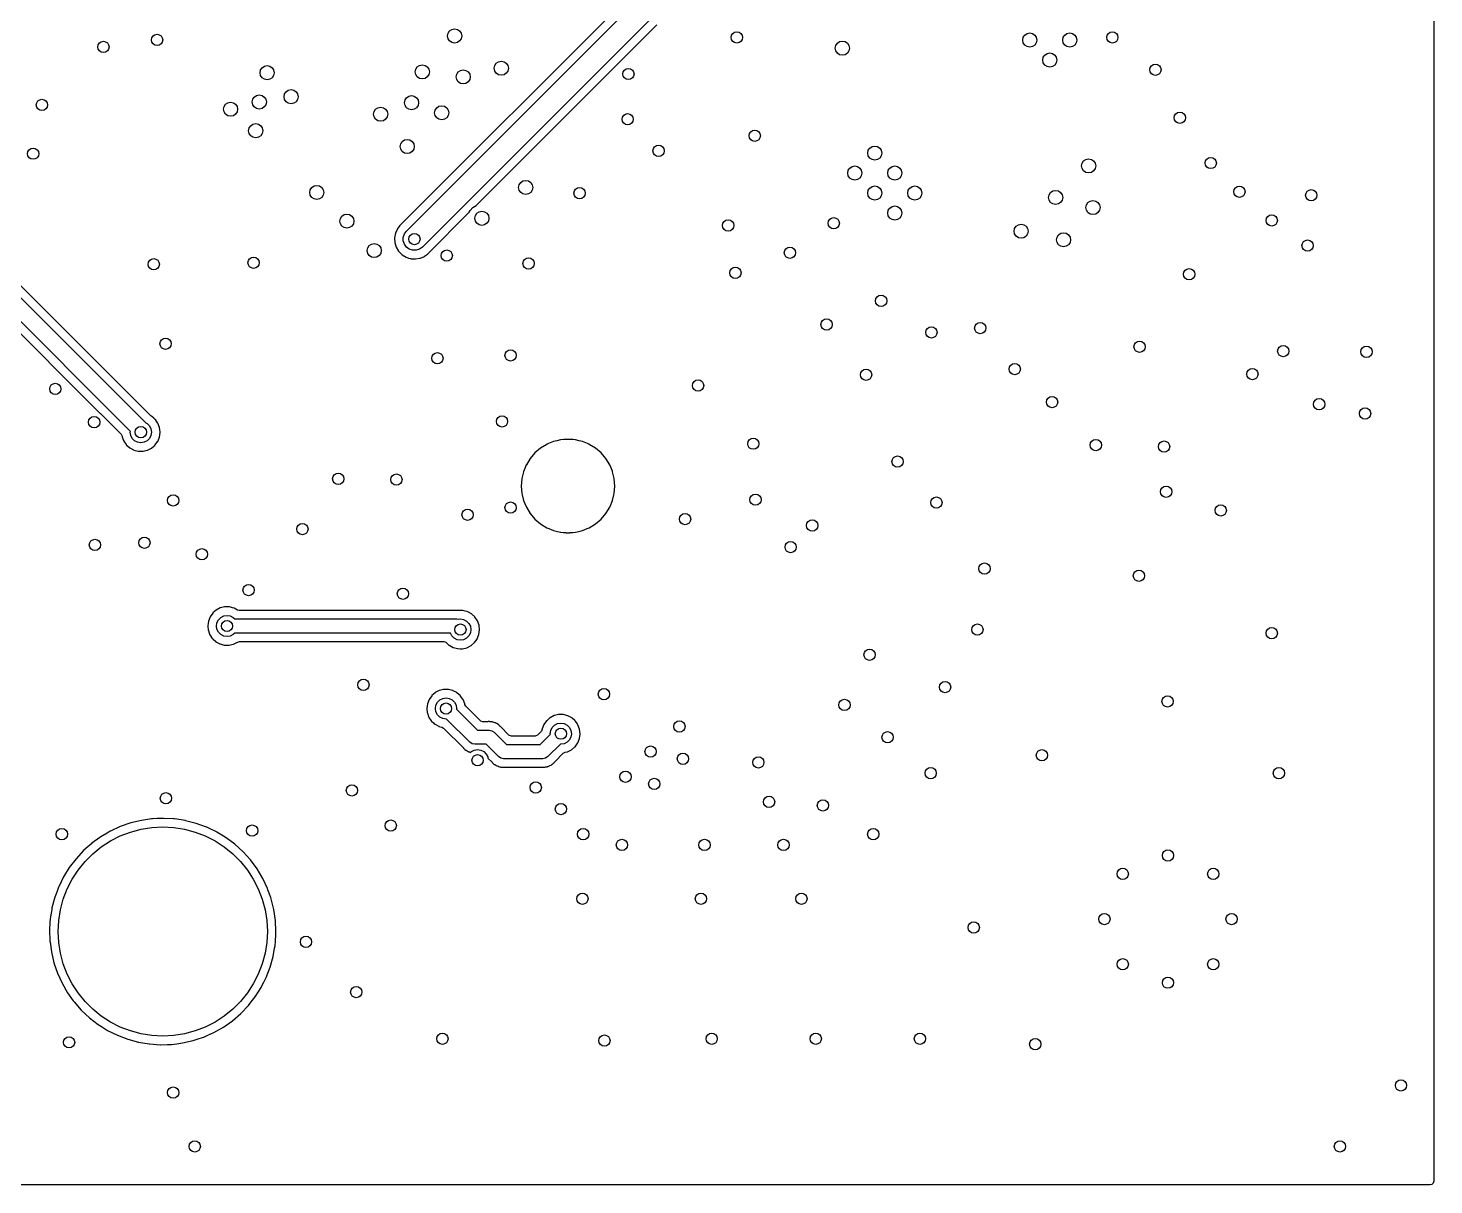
# Model space of a CAD drawing. Extents: x 4.14 to 7.68, y -5.31 to -1.77.
# Drawn here: x 5.718 to 7.676, y -5.314 to -3.702 of the extents above; entities that cross this region are included whole.
import ezdxf

# ---------------------------------------------------------------- set-up
doc = ezdxf.new("R2010")
doc.units = 0
doc.header["$MEASUREMENT"] = 0
doc.layers.add('BLACK', color=7, linetype='CONTINUOUS')

msp = doc.modelspace()

# ---------------------------------------------------------------- linework, layer by layer
at = {"layer": 'BLACK', "linetype": 'CONTINUOUS'}
for p, q in [((7.67581, -1.77797), (7.67581, -5.30864)), ((6.54584, -3.66716), (6.23532, -3.97768)), ((6.24486, -3.98486), (6.55925, -3.67048)), ((6.58614, -3.68814), (6.26714, -4.00714)), ((6.34198, -3.94903), (6.5937, -3.6973)), ((5.4992, -3.8695), (5.8818, -4.2521)), ((5.88795, -4.24151), (5.51944, -3.87301)), ((5.86038, -4.26408), (5.53345, -3.93716)), ((6.33355, -3.95619), (6.33724, -3.95201)), ((6.33724, -3.95201), (6.34196, -3.94903)), ((6.34196, -3.94903), (6.34198, -3.94903)), ((5.53696, -3.9574), (5.81856, -4.239)), ((6.27422, -4.01679), (6.33243, -3.95857)), ((6.33243, -3.95857), (6.33355, -3.95619)), ((6.22949, -3.98769), (6.22827, -3.99426)), ((6.23224, -3.98161), (6.22949, -3.98769)), ((6.2326, -3.98115), (6.23224, -3.98161)), ((6.23522, -3.9778), (6.2326, -3.98115)), ((6.23532, -3.97768), (6.23522, -3.9778)), ((6.23522, -3.9778), (6.23522, -3.9778)), ((6.24045, -3.99354), (6.24197, -3.98885)), ((6.24045, -3.99846), (6.24045, -3.99354)), ((6.24197, -3.98885), (6.24486, -3.98486)), ((6.22827, -3.99426), (6.22829, -3.99455)), ((6.22829, -3.99455), (6.22829, -3.99455)), ((6.22829, -3.99455), (6.2283, -3.99464)), ((6.2283, -3.99464), (6.22866, -4.00092)), ((6.22866, -4.00092), (6.23062, -4.0073)), ((6.23062, -4.0073), (6.23405, -4.01303)), ((6.23405, -4.01303), (6.23426, -4.01324)), ((6.23426, -4.01324), (6.23426, -4.01324)), ((6.23426, -4.01324), (6.23644, -4.01545)), ((6.24197, -4.00315), (6.24045, -3.99846)), ((6.24486, -4.00714), (6.24197, -4.00315)), ((6.24885, -4.01003), (6.24486, -4.00714)), ((6.25354, -4.01155), (6.24885, -4.01003)), ((6.25846, -4.01155), (6.25354, -4.01155)), ((6.26315, -4.01003), (6.25846, -4.01155)), ((6.26714, -4.00714), (6.26315, -4.01003)), ((6.23644, -4.01545), (6.23874, -4.01777)), ((6.23874, -4.01777), (6.24444, -4.02126)), ((6.24444, -4.02126), (6.24783, -4.02234)), ((6.24783, -4.02234), (6.25051, -4.0232)), ((6.25051, -4.0232), (6.25051, -4.0232)), ((6.25051, -4.0232), (6.25079, -4.02329)), ((6.25079, -4.02329), (6.25109, -4.02331)), ((6.25109, -4.02331), (6.25109, -4.02331)), ((6.25109, -4.02331), (6.25716, -4.02372)), ((6.25716, -4.02372), (6.25716, -4.02372)), ((6.25716, -4.02372), (6.25745, -4.02374)), ((6.25745, -4.02374), (6.25775, -4.02369)), ((6.25775, -4.02369), (6.26374, -4.02265)), ((6.25775, -4.02369), (6.25775, -4.02369)), ((6.26374, -4.02265), (6.26403, -4.0226)), ((6.26403, -4.0226), (6.2643, -4.02248)), ((6.2643, -4.02248), (6.26987, -4.02003)), ((6.2643, -4.02248), (6.2643, -4.02248)), ((6.26987, -4.02003), (6.27014, -4.01991)), ((6.26987, -4.02003), (6.26987, -4.02003)), ((6.27014, -4.01991), (6.27273, -4.01793)), ((6.27273, -4.01793), (6.27409, -4.01689)), ((6.27409, -4.01689), (6.27422, -4.01679)), ((5.81856, -4.239), (5.81868, -4.23906)), ((5.81868, -4.23906), (5.82194, -4.24232)), ((5.82194, -4.24232), (5.822, -4.24244)), ((5.822, -4.24244), (5.84747, -4.2679)), ((5.88913, -4.24239), (5.88795, -4.24151)), ((5.89029, -4.243), (5.88913, -4.24239)), ((5.89051, -4.2432), (5.89029, -4.243)), ((5.89324, -4.24563), (5.89051, -4.2432)), ((5.8951, -4.24728), (5.89324, -4.24563)), ((5.89526, -4.24753), (5.8951, -4.24728)), ((5.89834, -4.252), (5.89526, -4.24753)), ((5.89526, -4.24753), (5.89526, -4.24753)), ((5.84747, -4.2679), (5.84881, -4.27035)), ((5.86024, -4.265), (5.86038, -4.26408)), ((5.86096, -4.26956), (5.86024, -4.265)), ((5.8818, -4.2521), (5.88368, -4.25306)), ((5.88368, -4.25306), (5.88694, -4.25632)), ((5.88694, -4.25632), (5.88904, -4.26044)), ((5.88904, -4.26044), (5.88976, -4.265)), ((5.88976, -4.265), (5.88904, -4.26956)), ((5.89874, -4.25259), (5.89834, -4.252)), ((5.90102, -4.25861), (5.89874, -4.25259)), ((5.90088, -4.27193), (5.90178, -4.26556)), ((5.90137, -4.26149), (5.90102, -4.25861)), ((5.90176, -4.26472), (5.90137, -4.26149)), ((5.90179, -4.265), (5.90176, -4.26472)), ((5.90178, -4.26556), (5.90179, -4.265)), ((5.84881, -4.27035), (5.84888, -4.27079)), ((5.84888, -4.27079), (5.84889, -4.27082)), ((5.84889, -4.27082), (5.84892, -4.27112)), ((5.84892, -4.27112), (5.84902, -4.2714)), ((5.84902, -4.2714), (5.84902, -4.2714)), ((5.84902, -4.2714), (5.85061, -4.27575)), ((5.85061, -4.27575), (5.85113, -4.27716)), ((5.85113, -4.27716), (5.8513, -4.27741)), ((5.8513, -4.27741), (5.8513, -4.27741)), ((5.8513, -4.27741), (5.85455, -4.28226)), ((5.85455, -4.28226), (5.85455, -4.28226)), ((5.85455, -4.28226), (5.85472, -4.2825)), ((5.85472, -4.2825), (5.85948, -4.28684)), ((5.85948, -4.28684), (5.86061, -4.28745)), ((5.86061, -4.28745), (5.86488, -4.28977)), ((5.86306, -4.27368), (5.86096, -4.26956)), ((5.86632, -4.27694), (5.86306, -4.27368)), ((5.87044, -4.27904), (5.86632, -4.27694)), ((5.875, -4.27976), (5.87044, -4.27904)), ((5.87956, -4.27904), (5.875, -4.27976)), ((5.88368, -4.27694), (5.87956, -4.27904)), ((5.88694, -4.27368), (5.88368, -4.27694)), ((5.88407, -4.29021), (5.88983, -4.28731)), ((5.88904, -4.26956), (5.88694, -4.27368)), ((5.88983, -4.28731), (5.89333, -4.28432)), ((5.89333, -4.28432), (5.89449, -4.28333)), ((5.89449, -4.28333), (5.89472, -4.28313)), ((5.89449, -4.28333), (5.89449, -4.28333)), ((5.89472, -4.28313), (5.89498, -4.28277)), ((5.89498, -4.28277), (5.8983, -4.27815)), ((5.8983, -4.27815), (5.89848, -4.27791)), ((5.8983, -4.27815), (5.8983, -4.27815)), ((5.89848, -4.27791), (5.90088, -4.27193)), ((6.43169, -4.28727), (6.42391, -4.29391)), ((6.44041, -4.28192), (6.43169, -4.28727)), ((6.44059, -4.28185), (6.44041, -4.28192)), ((6.44968, -4.27808), (6.44059, -4.28185)), ((6.44059, -4.28185), (6.44059, -4.28185)), ((6.44986, -4.27801), (6.44968, -4.27808)), ((6.44968, -4.27808), (6.44968, -4.27808)), ((6.45455, -4.27688), (6.44986, -4.27801)), ((6.45961, -4.27567), (6.45455, -4.27688)), ((6.4598, -4.27562), (6.45961, -4.27567)), ((6.45961, -4.27567), (6.45961, -4.27567)), ((6.46347, -4.27533), (6.4598, -4.27562)), ((6.46735, -4.27503), (6.46347, -4.27533)), ((6.46745, -4.27502), (6.46735, -4.27503)), ((6.46735, -4.27503), (6.46735, -4.27503)), ((6.47255, -4.27502), (6.46745, -4.27502)), ((6.47265, -4.27503), (6.47255, -4.27502)), ((6.47653, -4.27533), (6.47265, -4.27503)), ((6.47265, -4.27503), (6.47265, -4.27503)), ((6.4802, -4.27562), (6.47653, -4.27533)), ((6.48039, -4.27567), (6.4802, -4.27562)), ((6.48545, -4.27688), (6.48039, -4.27567)), ((6.48039, -4.27567), (6.48039, -4.27567)), ((6.49014, -4.27801), (6.48545, -4.27688)), ((6.49032, -4.27808), (6.49014, -4.27801)), ((6.49941, -4.28185), (6.49032, -4.27808)), ((6.49032, -4.27808), (6.49032, -4.27808)), ((6.49959, -4.28192), (6.49941, -4.28185)), ((6.49941, -4.28185), (6.49941, -4.28185)), ((6.50831, -4.28727), (6.49959, -4.28192)), ((6.51609, -4.29391), (6.50831, -4.28727)), ((5.86488, -4.28977), (5.86488, -4.28977)), ((5.86488, -4.28977), (5.86514, -4.28991)), ((5.86514, -4.28991), (5.86543, -4.28998)), ((5.86543, -4.28998), (5.87107, -4.29147)), ((5.87107, -4.29147), (5.87107, -4.29147)), ((5.87107, -4.29147), (5.87136, -4.29154)), ((5.87136, -4.29154), (5.87464, -4.29159)), ((5.87464, -4.29159), (5.8775, -4.29164)), ((5.8775, -4.29164), (5.8775, -4.29164)), ((5.8775, -4.29164), (5.8778, -4.29164)), ((5.8778, -4.29164), (5.87809, -4.29158)), ((5.87809, -4.29158), (5.88378, -4.29027)), ((5.87809, -4.29158), (5.87809, -4.29158)), ((5.88378, -4.29027), (5.88407, -4.29021)), ((6.41727, -4.30169), (6.41192, -4.31041)), ((6.42391, -4.29391), (6.41727, -4.30169)), ((6.52273, -4.30169), (6.51609, -4.29391)), ((6.52808, -4.31041), (6.52273, -4.30169)), ((6.40796, -4.32005), (6.40567, -4.32961)), ((6.40801, -4.31986), (6.40796, -4.32005)), ((6.40831, -4.31914), (6.40801, -4.31986)), ((6.41185, -4.31059), (6.40831, -4.31914)), ((6.41192, -4.31041), (6.41185, -4.31059)), ((6.41185, -4.31059), (6.41185, -4.31059)), ((6.52815, -4.31059), (6.52808, -4.31041)), ((6.53169, -4.31914), (6.52815, -4.31059)), ((6.52815, -4.31059), (6.52815, -4.31059)), ((6.53199, -4.31986), (6.53169, -4.31914)), ((6.53204, -4.32005), (6.53199, -4.31986)), ((6.53433, -4.32961), (6.53204, -4.32005)), ((6.40562, -4.3298), (6.40482, -4.34)), ((6.40482, -4.34), (6.40562, -4.3502)), ((6.40567, -4.32961), (6.40562, -4.3298)), ((6.40567, -4.32961), (6.40567, -4.32961)), ((6.53438, -4.3298), (6.53433, -4.32961)), ((6.53433, -4.32961), (6.53433, -4.32961)), ((6.53518, -4.34), (6.53438, -4.3298)), ((6.53438, -4.3502), (6.53518, -4.34)), ((6.40562, -4.3502), (6.40567, -4.35039)), ((6.40567, -4.35039), (6.40567, -4.35039)), ((6.40567, -4.35039), (6.40615, -4.35242)), ((6.40615, -4.35242), (6.40801, -4.36014)), ((6.40801, -4.36014), (6.40808, -4.36032)), ((6.40808, -4.36032), (6.40808, -4.36032)), ((6.40808, -4.36032), (6.41145, -4.36845)), ((6.52855, -4.36845), (6.53192, -4.36032)), ((6.53192, -4.36032), (6.53199, -4.36014)), ((6.53192, -4.36032), (6.53192, -4.36032)), ((6.53199, -4.36014), (6.53385, -4.35242)), ((6.53385, -4.35242), (6.53433, -4.35039)), ((6.53433, -4.35039), (6.53438, -4.3502)), ((6.53433, -4.35039), (6.53433, -4.35039)), ((6.41145, -4.36845), (6.41192, -4.36959)), ((6.41192, -4.36959), (6.41727, -4.37831)), ((6.41727, -4.37831), (6.42391, -4.38609)), ((6.51609, -4.38609), (6.52273, -4.37831)), ((6.52273, -4.37831), (6.52808, -4.36959)), ((6.52808, -4.36959), (6.52855, -4.36845)), ((6.42391, -4.38609), (6.43169, -4.39273)), ((6.43169, -4.39273), (6.44041, -4.39808)), ((6.44041, -4.39808), (6.44059, -4.39815)), ((6.44059, -4.39815), (6.44059, -4.39815)), ((6.44059, -4.39815), (6.44321, -4.39924)), ((6.44321, -4.39924), (6.44986, -4.40199)), ((6.44986, -4.40199), (6.45334, -4.40283)), ((6.45334, -4.40283), (6.45961, -4.40433)), ((6.45961, -4.40433), (6.45961, -4.40433)), ((6.45961, -4.40433), (6.4598, -4.40438)), ((6.4598, -4.40438), (6.46335, -4.40466)), ((6.46335, -4.40466), (6.46735, -4.40497)), ((6.46735, -4.40497), (6.46735, -4.40497)), ((6.46735, -4.40497), (6.46745, -4.40498)), ((6.46745, -4.40498), (6.47255, -4.40498)), ((6.47255, -4.40498), (6.47265, -4.40497)), ((6.47265, -4.40497), (6.47665, -4.40466)), ((6.47265, -4.40497), (6.47265, -4.40497)), ((6.47665, -4.40466), (6.4802, -4.40438)), ((6.4802, -4.40438), (6.48039, -4.40433)), ((6.48039, -4.40433), (6.48666, -4.40283)), ((6.48039, -4.40433), (6.48039, -4.40433)), ((6.48666, -4.40283), (6.49014, -4.40199)), ((6.49014, -4.40199), (6.49679, -4.39924)), ((6.49679, -4.39924), (6.49941, -4.39815)), ((6.49941, -4.39815), (6.49959, -4.39808)), ((6.49941, -4.39815), (6.49941, -4.39815)), ((6.49959, -4.39808), (6.50831, -4.39273)), ((6.50831, -4.39273), (6.51609, -4.38609)), ((5.97139, -4.52234), (5.96905, -4.52834)), ((5.97509, -4.51707), (5.97139, -4.52234)), ((5.97532, -4.51688), (5.97509, -4.51707)), ((5.97972, -4.51304), (5.97532, -4.51688)), ((5.97532, -4.51688), (5.97532, -4.51688)), ((5.97994, -4.51284), (5.97972, -4.51304)), ((5.97972, -4.51304), (5.97972, -4.51304)), ((5.98566, -4.50989), (5.97994, -4.51284)), ((5.98595, -4.50982), (5.98566, -4.50989)), ((5.99163, -4.50846), (5.98595, -4.50982)), ((5.98595, -4.50982), (5.98595, -4.50982)), ((5.98632, -4.52306), (5.99044, -4.52096)), ((5.99044, -4.52096), (5.995, -4.52024)), ((5.99192, -4.50839), (5.99163, -4.50846)), ((5.99163, -4.50846), (5.99163, -4.50846)), ((5.99538, -4.50841), (5.99192, -4.50839)), ((5.995, -4.52024), (5.99956, -4.52096)), ((5.99806, -4.50842), (5.99538, -4.50841)), ((5.99836, -4.50842), (5.99806, -4.50842)), ((5.99806, -4.50842), (5.99806, -4.50842)), ((5.99865, -4.50849), (5.99836, -4.50842)), ((6.00259, -4.50948), (5.99865, -4.50849)), ((5.99865, -4.50849), (5.99865, -4.50849)), ((5.99956, -4.52096), (6.00368, -4.52306)), ((6.0046, -4.50999), (6.00259, -4.50948)), ((6.00486, -4.51013), (6.0046, -4.50999)), ((6.00981, -4.51275), (6.00486, -4.51013)), ((6.00486, -4.51013), (6.00486, -4.51013)), ((6.01214, -4.51333), (6.00981, -4.51275)), ((6.31778, -4.51333), (6.01214, -4.51333)), ((6.31787, -4.51333), (6.31778, -4.51333)), ((6.3182, -4.51336), (6.31787, -4.51333)), ((6.31787, -4.51333), (6.31787, -4.51333)), ((6.31868, -4.5134), (6.3182, -4.51335)), ((6.3182, -4.51335), (6.3182, -4.51336)), ((6.31929, -4.5134), (6.31868, -4.5134)), ((6.32306, -4.51342), (6.31929, -4.5134)), ((6.32336, -4.51342), (6.32306, -4.51342)), ((6.32306, -4.51342), (6.32306, -4.51342)), ((6.32365, -4.51349), (6.32336, -4.51342)), ((6.32651, -4.51421), (6.32365, -4.51349)), ((6.32365, -4.51349), (6.32365, -4.51349)), ((6.3296, -4.51499), (6.32651, -4.51421)), ((6.32986, -4.51513), (6.3296, -4.51499)), ((6.33139, -4.51594), (6.32986, -4.51513)), ((6.32986, -4.51513), (6.32986, -4.51513)), ((6.33529, -4.518), (6.33139, -4.51594)), ((6.3401, -4.52228), (6.33529, -4.518)), ((6.34026, -4.52253), (6.3401, -4.52228)), ((5.96867, -4.53127), (5.96821, -4.53472)), ((5.96821, -4.53472), (5.96834, -4.53586)), ((5.96834, -4.53586), (5.96886, -4.54056)), ((5.96901, -4.52863), (5.96867, -4.53127)), ((5.96886, -4.54056), (5.96892, -4.54112)), ((5.96892, -4.54112), (5.96902, -4.5414)), ((5.96905, -4.52834), (5.96901, -4.52863)), ((5.96902, -4.5414), (5.96902, -4.5414)), ((5.96902, -4.5414), (5.97082, -4.54631)), ((5.98024, -4.535), (5.98096, -4.53044)), ((5.98096, -4.53956), (5.98024, -4.535)), ((5.98096, -4.53044), (5.98306, -4.52632)), ((5.98306, -4.54368), (5.98096, -4.53956)), ((5.98306, -4.52632), (5.98632, -4.52306)), ((6.00368, -4.52306), (6.00578, -4.52516)), ((6.00578, -4.52516), (6.315, -4.52516)), ((6.315, -4.52516), (6.31744, -4.52564)), ((6.31744, -4.52564), (6.32, -4.52524)), ((6.32, -4.52524), (6.32456, -4.52596)), ((6.32456, -4.52596), (6.32868, -4.52806)), ((6.32868, -4.52806), (6.33194, -4.53132)), ((6.33194, -4.53132), (6.33404, -4.53544)), ((6.33404, -4.53544), (6.33476, -4.54)), ((6.33476, -4.54), (6.33404, -4.54456)), ((6.34301, -4.52652), (6.34026, -4.52253)), ((6.34026, -4.52253), (6.34026, -4.52253)), ((6.34374, -4.52759), (6.34301, -4.52652)), ((6.34602, -4.53361), (6.34374, -4.52759)), ((6.34588, -4.54693), (6.34678, -4.54056)), ((6.34619, -4.53503), (6.34602, -4.53361)), ((6.34667, -4.539), (6.34619, -4.53503)), ((6.34679, -4.54), (6.34667, -4.539)), ((6.34678, -4.54056), (6.34679, -4.54)), ((5.97082, -4.54631), (5.97113, -4.54716)), ((5.97113, -4.54716), (5.9713, -4.54741)), ((5.9713, -4.54741), (5.9713, -4.54741)), ((5.9713, -4.54741), (5.97455, -4.55226)), ((5.97455, -4.55226), (5.97455, -4.55226)), ((5.97455, -4.55226), (5.97472, -4.55251)), ((5.97472, -4.55251), (5.97574, -4.55343)), ((5.97574, -4.55343), (5.97923, -4.55661)), ((5.97923, -4.55661), (5.97948, -4.55684)), ((5.97948, -4.55684), (5.98049, -4.55739)), ((5.98049, -4.55739), (5.98488, -4.55977)), ((5.98632, -4.54694), (5.98306, -4.54368)), ((5.98488, -4.55977), (5.98488, -4.55977)), ((5.98488, -4.55977), (5.98514, -4.55991)), ((5.98514, -4.55991), (5.98543, -4.55998)), ((5.98543, -4.55998), (5.99107, -4.56147)), ((5.99044, -4.54904), (5.98632, -4.54694)), ((5.995, -4.54976), (5.99044, -4.54904)), ((5.99107, -4.56147), (5.99107, -4.56147)), ((5.99107, -4.56147), (5.99136, -4.56154)), ((5.99136, -4.56154), (5.99464, -4.56159)), ((5.99464, -4.56159), (5.9975, -4.56164)), ((5.99956, -4.54904), (5.995, -4.54976)), ((5.9975, -4.56164), (5.9975, -4.56164)), ((5.9975, -4.56164), (5.9978, -4.56164)), ((5.9978, -4.56164), (5.99809, -4.56158)), ((5.99809, -4.56158), (6.00378, -4.56027)), ((5.99809, -4.56158), (5.99809, -4.56158)), ((6.00368, -4.54694), (5.99956, -4.54904)), ((6.00578, -4.54484), (6.00368, -4.54694)), ((6.00378, -4.56027), (6.00407, -4.56021)), ((6.00407, -4.56021), (6.00983, -4.55731)), ((6.3061, -4.54484), (6.00578, -4.54484)), ((6.00983, -4.55731), (6.00986, -4.55739)), ((6.00986, -4.55739), (6.01222, -4.55667)), ((6.01222, -4.55667), (6.29689, -4.55667)), ((6.29689, -4.55667), (6.29957, -4.55746)), ((6.29957, -4.55746), (6.30023, -4.55796)), ((6.30023, -4.55796), (6.30416, -4.56155)), ((6.30416, -4.56155), (6.30448, -4.56184)), ((6.30806, -4.54868), (6.3061, -4.54484)), ((6.31132, -4.55194), (6.30806, -4.54868)), ((6.31544, -4.55404), (6.31132, -4.55194)), ((6.32, -4.55476), (6.31544, -4.55404)), ((6.32456, -4.55404), (6.32, -4.55476)), ((6.32868, -4.55194), (6.32456, -4.55404)), ((6.33194, -4.54868), (6.32868, -4.55194)), ((6.33404, -4.54456), (6.33194, -4.54868)), ((6.33483, -4.56231), (6.33972, -4.55813)), ((6.33972, -4.55813), (6.33991, -4.55787)), ((6.33991, -4.55787), (6.3433, -4.55315)), ((6.3433, -4.55315), (6.34348, -4.55291)), ((6.3433, -4.55315), (6.3433, -4.55315)), ((6.34348, -4.55291), (6.34588, -4.54693)), ((6.30448, -4.56184), (6.3055, -4.56239)), ((6.3055, -4.56239), (6.30988, -4.56477)), ((6.30988, -4.56477), (6.30988, -4.56477)), ((6.30988, -4.56477), (6.31014, -4.56491)), ((6.31014, -4.56491), (6.31043, -4.56498)), ((6.31043, -4.56498), (6.31607, -4.56647)), ((6.31607, -4.56647), (6.31607, -4.56647)), ((6.31607, -4.56647), (6.31636, -4.56654)), ((6.31636, -4.56654), (6.31964, -4.56659)), ((6.31964, -4.56659), (6.3225, -4.56664)), ((6.3225, -4.56664), (6.3225, -4.56664)), ((6.3225, -4.56664), (6.3228, -4.56664)), ((6.3228, -4.56664), (6.32309, -4.56658)), ((6.32309, -4.56658), (6.32878, -4.56527)), ((6.32309, -4.56658), (6.32309, -4.56658)), ((6.32878, -4.56527), (6.32907, -4.56521)), ((6.32907, -4.56521), (6.33483, -4.56231)), ((6.27639, -4.63734), (6.27405, -4.64334)), ((6.28009, -4.63207), (6.27639, -4.63734)), ((6.28032, -4.63188), (6.28009, -4.63207)), ((6.28472, -4.62804), (6.28032, -4.63188)), ((6.28032, -4.63188), (6.28032, -4.63188)), ((6.28494, -4.62784), (6.28472, -4.62804)), ((6.28472, -4.62804), (6.28472, -4.62804)), ((6.29066, -4.62489), (6.28494, -4.62784)), ((6.28806, -4.64132), (6.29132, -4.63806)), ((6.29095, -4.62482), (6.29066, -4.62489)), ((6.29663, -4.62346), (6.29095, -4.62482)), ((6.29095, -4.62482), (6.29095, -4.62482)), ((6.29132, -4.63806), (6.29544, -4.63596)), ((6.29544, -4.63596), (6.3, -4.63524)), ((6.29692, -4.62339), (6.29663, -4.62346)), ((6.29663, -4.62346), (6.29663, -4.62346)), ((6.30038, -4.62341), (6.29692, -4.62339)), ((6.3, -4.63524), (6.30456, -4.63596)), ((6.30306, -4.62342), (6.30038, -4.62341)), ((6.30336, -4.62342), (6.30306, -4.62342)), ((6.30306, -4.62342), (6.30306, -4.62342)), ((6.30365, -4.62349), (6.30336, -4.62342)), ((6.30705, -4.62435), (6.30365, -4.62349)), ((6.30365, -4.62349), (6.30365, -4.62349)), ((6.30456, -4.63596), (6.30868, -4.63806)), ((6.3096, -4.62499), (6.30705, -4.62435)), ((6.30868, -4.63806), (6.31194, -4.64132)), ((6.30986, -4.62513), (6.3096, -4.62499)), ((6.31503, -4.62786), (6.30986, -4.62513)), ((6.30986, -4.62513), (6.30986, -4.62513)), ((6.31529, -4.628), (6.31503, -4.62786)), ((6.3201, -4.63228), (6.31529, -4.628)), ((6.32026, -4.63253), (6.3201, -4.63228)), ((6.3234, -4.6371), (6.32026, -4.63253)), ((6.32026, -4.63253), (6.32026, -4.63253)), ((6.32374, -4.63759), (6.3234, -4.6371)), ((6.32602, -4.64361), (6.32374, -4.63759)), ((6.27405, -4.64334), (6.27321, -4.64972)), ((6.27321, -4.64972), (6.27392, -4.65612)), ((6.27392, -4.65612), (6.27402, -4.6564)), ((6.27402, -4.6564), (6.27402, -4.6564)), ((6.27402, -4.6564), (6.27573, -4.66108)), ((6.28524, -4.65), (6.28596, -4.64544)), ((6.28596, -4.65456), (6.28524, -4.65)), ((6.28596, -4.64544), (6.28806, -4.64132)), ((6.28806, -4.65868), (6.28596, -4.65456)), ((6.29132, -4.66194), (6.28806, -4.65868)), ((6.31194, -4.64132), (6.31404, -4.64544)), ((6.31404, -4.64544), (6.31476, -4.65)), ((6.31476, -4.65), (6.31465, -4.65073)), ((6.31465, -4.65073), (6.34408, -4.68016)), ((6.32605, -4.64391), (6.32602, -4.64361)), ((6.32613, -4.64437), (6.32605, -4.64391)), ((6.32605, -4.64391), (6.32605, -4.64391)), ((6.32747, -4.64682), (6.32613, -4.64437)), ((6.34752, -4.66687), (6.32747, -4.64682)), ((6.45663, -4.65846), (6.45095, -4.65982)), ((6.45692, -4.65839), (6.45663, -4.65846)), ((6.45663, -4.65846), (6.45663, -4.65846)), ((6.46038, -4.65841), (6.45692, -4.65839)), ((6.46306, -4.65842), (6.46038, -4.65841)), ((6.46336, -4.65842), (6.46306, -4.65842)), ((6.46306, -4.65842), (6.46306, -4.65842)), ((6.46365, -4.65849), (6.46336, -4.65842)), ((6.46759, -4.65948), (6.46365, -4.65849)), ((6.46365, -4.65849), (6.46365, -4.65849)), ((6.4696, -4.65999), (6.46759, -4.65948)), ((6.27573, -4.66108), (6.27613, -4.66216)), ((6.27613, -4.66216), (6.2763, -4.66241)), ((6.2763, -4.66241), (6.2763, -4.66241)), ((6.2763, -4.66241), (6.27955, -4.66726)), ((6.27955, -4.66726), (6.27955, -4.66726)), ((6.27955, -4.66726), (6.27972, -4.66751)), ((6.27972, -4.66751), (6.28237, -4.66992)), ((6.28237, -4.66992), (6.28372, -4.67114)), ((6.28372, -4.67114), (6.28448, -4.67184)), ((6.28448, -4.67184), (6.28474, -4.67198)), ((6.28474, -4.67198), (6.28988, -4.67477)), ((6.28988, -4.67477), (6.28988, -4.67477)), ((6.28988, -4.67477), (6.29014, -4.67491)), ((6.29014, -4.67491), (6.29442, -4.67603)), ((6.29544, -4.66404), (6.29132, -4.66194)), ((6.29442, -4.67603), (6.29667, -4.67732)), ((6.3, -4.66476), (6.29544, -4.66404)), ((6.29667, -4.67732), (6.32426, -4.70491)), ((6.30073, -4.66465), (6.3, -4.66476)), ((6.33304, -4.69696), (6.30073, -4.66465)), ((6.34835, -4.66754), (6.34752, -4.66687)), ((6.35103, -4.66833), (6.34835, -4.66754)), ((6.35776, -4.66833), (6.35103, -4.66833)), ((6.35858, -4.66826), (6.35776, -4.66833)), ((6.35898, -4.66819), (6.35858, -4.66826)), ((6.35931, -4.66813), (6.35898, -4.66819)), ((6.35898, -4.66819), (6.35898, -4.66819)), ((6.36049, -4.66826), (6.35931, -4.66813)), ((6.36089, -4.6683), (6.36049, -4.66826)), ((6.36141, -4.66833), (6.36089, -4.6683)), ((6.36278, -4.66833), (6.36141, -4.66833)), ((6.36287, -4.66833), (6.36278, -4.66833)), ((6.3629, -4.66834), (6.36287, -4.66833)), ((6.36287, -4.66833), (6.36287, -4.66833)), ((6.3632, -4.66836), (6.3629, -4.66834)), ((6.36376, -4.66852), (6.3632, -4.66836)), ((6.36463, -4.66869), (6.36376, -4.66852)), ((6.36488, -4.66872), (6.36463, -4.66869)), ((6.36522, -4.66875), (6.36488, -4.66872)), ((6.36488, -4.66872), (6.36488, -4.66872)), ((6.36681, -4.66939), (6.36522, -4.66875)), ((6.36725, -4.66954), (6.36681, -4.66939)), ((6.36857, -4.66992), (6.36725, -4.66954)), ((6.3689, -4.67001), (6.36857, -4.66992)), ((6.36857, -4.66992), (6.36857, -4.66992)), ((6.3694, -4.67033), (6.3689, -4.67001)), ((6.37019, -4.67072), (6.3694, -4.67033)), ((6.37074, -4.67094), (6.37019, -4.67072)), ((6.3721, -4.67198), (6.37074, -4.67094)), ((6.37249, -4.67224), (6.3721, -4.67198)), ((6.37394, -4.67314), (6.37249, -4.67224)), ((6.37417, -4.67339), (6.37394, -4.67314)), ((6.3756, -4.67494), (6.37417, -4.67339)), ((6.37574, -4.67509), (6.3756, -4.67494)), ((6.38752, -4.68687), (6.37574, -4.67509)), ((6.43397, -4.67893), (6.43284, -4.68148)), ((6.43401, -4.67863), (6.43397, -4.67893)), ((6.43405, -4.67834), (6.43401, -4.67863)), ((6.43639, -4.67234), (6.43405, -4.67834)), ((6.44009, -4.66707), (6.43639, -4.67234)), ((6.44032, -4.66688), (6.44009, -4.66707)), ((6.44472, -4.66304), (6.44032, -4.66688)), ((6.44032, -4.66688), (6.44032, -4.66688)), ((6.44494, -4.66284), (6.44472, -4.66304)), ((6.44472, -4.66304), (6.44472, -4.66304)), ((6.45066, -4.65989), (6.44494, -4.66284)), ((6.44596, -4.68044), (6.44806, -4.67632)), ((6.44806, -4.67632), (6.45132, -4.67306)), ((6.45095, -4.65982), (6.45066, -4.65989)), ((6.45095, -4.65982), (6.45095, -4.65982)), ((6.45132, -4.67306), (6.45544, -4.67096)), ((6.45544, -4.67096), (6.46, -4.67024)), ((6.46, -4.67024), (6.46456, -4.67096)), ((6.46456, -4.67096), (6.46868, -4.67306)), ((6.46868, -4.67306), (6.47194, -4.67632)), ((6.46986, -4.66013), (6.4696, -4.65999)), ((6.47503, -4.66286), (6.46986, -4.66013)), ((6.46986, -4.66013), (6.46986, -4.66013)), ((6.47194, -4.67632), (6.47404, -4.68044)), ((6.47529, -4.663), (6.47503, -4.66286)), ((6.47551, -4.6632), (6.47529, -4.663)), ((6.47964, -4.66687), (6.47551, -4.6632)), ((6.4801, -4.66728), (6.47964, -4.66687)), ((6.48026, -4.66753), (6.4801, -4.66728)), ((6.48252, -4.67082), (6.48026, -4.66753)), ((6.48026, -4.66753), (6.48026, -4.66753)), ((6.48374, -4.67259), (6.48252, -4.67082)), ((6.48602, -4.67861), (6.48374, -4.67259)), ((6.48679, -4.685), (6.48602, -4.67861)), ((6.33623, -4.69909), (6.33304, -4.69696)), ((6.34408, -4.68016), (6.36, -4.68016)), ((6.36, -4.68016), (6.36377, -4.68091)), ((6.36377, -4.68091), (6.36696, -4.68304)), ((6.36696, -4.68304), (6.38408, -4.70016)), ((6.38835, -4.68754), (6.38752, -4.68687)), ((6.39103, -4.68833), (6.38835, -4.68754)), ((6.42397, -4.68833), (6.39103, -4.68833)), ((6.42502, -4.68821), (6.42397, -4.68833)), ((6.42748, -4.68687), (6.42502, -4.68821)), ((6.43256, -4.68179), (6.42748, -4.68687)), ((6.43092, -4.70016), (6.44535, -4.68573)), ((6.43284, -4.68148), (6.43256, -4.68179)), ((6.44524, -4.685), (6.44596, -4.68044)), ((6.44535, -4.68573), (6.44524, -4.685)), ((6.46868, -4.69694), (6.46456, -4.69904)), ((6.47194, -4.69368), (6.46868, -4.69694)), ((6.47404, -4.68956), (6.47194, -4.69368)), ((6.47404, -4.68044), (6.47476, -4.685)), ((6.47476, -4.685), (6.47404, -4.68956)), ((6.47972, -4.70313), (6.48348, -4.69791)), ((6.48348, -4.69791), (6.48588, -4.69193)), ((6.48588, -4.69193), (6.48678, -4.68556)), ((6.48678, -4.68556), (6.48679, -4.685)), ((6.32426, -4.70491), (6.3244, -4.70506)), ((6.3244, -4.70506), (6.32606, -4.70686)), ((6.32606, -4.70686), (6.32751, -4.70776)), ((6.32751, -4.70776), (6.3279, -4.70802)), ((6.3279, -4.70802), (6.32926, -4.70906)), ((6.32926, -4.70906), (6.32981, -4.70928)), ((6.32981, -4.70928), (6.3306, -4.70967)), ((6.3306, -4.70967), (6.3311, -4.70999)), ((6.3311, -4.70999), (6.33143, -4.71008)), ((6.33143, -4.71008), (6.33143, -4.71008)), ((6.33143, -4.71008), (6.33275, -4.71046)), ((6.33275, -4.71046), (6.33319, -4.71061)), ((6.33319, -4.71061), (6.33432, -4.71106)), ((6.33432, -4.71106), (6.33532, -4.71006)), ((6.33532, -4.71006), (6.33944, -4.70796)), ((6.34, -4.69984), (6.33623, -4.69909)), ((6.33944, -4.70796), (6.344, -4.70724)), ((6.35592, -4.69984), (6.34, -4.69984)), ((6.344, -4.70724), (6.34856, -4.70796)), ((6.34856, -4.70796), (6.35268, -4.71006)), ((6.35268, -4.71006), (6.35594, -4.71332)), ((6.37304, -4.71696), (6.35592, -4.69984)), ((6.35594, -4.71332), (6.35804, -4.71744)), ((6.35804, -4.71744), (6.35828, -4.71893)), ((6.37623, -4.71909), (6.37304, -4.71696)), ((6.37304, -4.71696), (6.37304, -4.71696)), ((6.38408, -4.70016), (6.43092, -4.70016)), ((6.44196, -4.71696), (6.43877, -4.71909)), ((6.45927, -4.69965), (6.44196, -4.71696)), ((6.45191, -4.72374), (6.46336, -4.71229)), ((6.46, -4.69976), (6.45927, -4.69965)), ((6.46456, -4.69904), (6.46, -4.69976)), ((6.46336, -4.71229), (6.46576, -4.71097)), ((6.46576, -4.71097), (6.46878, -4.71027)), ((6.46878, -4.71027), (6.46907, -4.71021)), ((6.46907, -4.71021), (6.47483, -4.70731)), ((6.47483, -4.70731), (6.47893, -4.70381)), ((6.47893, -4.70381), (6.47949, -4.70333)), ((6.47949, -4.70333), (6.47972, -4.70313)), ((6.47949, -4.70333), (6.47949, -4.70333)), ((6.35828, -4.71893), (6.36426, -4.72491)), ((6.36426, -4.72491), (6.3644, -4.72506)), ((6.3644, -4.72506), (6.36606, -4.72686)), ((6.36606, -4.72686), (6.36751, -4.72776)), ((6.36751, -4.72776), (6.3679, -4.72802)), ((6.3679, -4.72802), (6.36926, -4.72906)), ((6.36926, -4.72906), (6.36981, -4.72928)), ((6.36981, -4.72928), (6.3706, -4.72967)), ((6.3706, -4.72967), (6.3711, -4.72999)), ((6.3711, -4.72999), (6.37261, -4.73042)), ((6.37261, -4.73042), (6.37275, -4.73046)), ((6.37275, -4.73046), (6.37319, -4.73061)), ((6.37319, -4.73061), (6.37447, -4.73112)), ((6.37447, -4.73112), (6.37447, -4.73112)), ((6.37447, -4.73112), (6.37478, -4.73125)), ((6.37478, -4.73125), (6.37537, -4.73131)), ((6.37537, -4.73131), (6.37624, -4.73148)), ((6.38, -4.71984), (6.37623, -4.71909)), ((6.37624, -4.73148), (6.37655, -4.73157)), ((6.37655, -4.73157), (6.37655, -4.73157)), ((6.37655, -4.73157), (6.3768, -4.73164)), ((6.3768, -4.73164), (6.3771, -4.73166)), ((6.3771, -4.73166), (6.37713, -4.73167)), ((6.37713, -4.73167), (6.37713, -4.73167)), ((6.37713, -4.73167), (6.37723, -4.73167)), ((6.37723, -4.73167), (6.37859, -4.73167)), ((6.37859, -4.73167), (6.37911, -4.7317)), ((6.37911, -4.7317), (6.38069, -4.73187)), ((6.435, -4.71984), (6.38, -4.71984)), ((6.38069, -4.73187), (6.38102, -4.73181)), ((6.38102, -4.73181), (6.38142, -4.73174)), ((6.38102, -4.73181), (6.38102, -4.73181)), ((6.38142, -4.73174), (6.38224, -4.73167)), ((6.38224, -4.73167), (6.43441, -4.73167)), ((6.43441, -4.73167), (6.43462, -4.73168)), ((6.43462, -4.73168), (6.43706, -4.73178)), ((6.43877, -4.71909), (6.435, -4.71984)), ((6.43706, -4.73178), (6.43751, -4.73167)), ((6.43751, -4.73167), (6.43873, -4.73139)), ((6.43873, -4.73139), (6.43919, -4.7313)), ((6.43919, -4.7313), (6.43977, -4.73122)), ((6.43977, -4.73122), (6.44088, -4.73107)), ((6.44088, -4.73107), (6.44143, -4.73084)), ((6.44143, -4.73084), (6.44226, -4.73056)), ((6.44226, -4.73056), (6.44251, -4.7305)), ((6.44251, -4.7305), (6.44284, -4.73042)), ((6.44284, -4.73042), (6.44314, -4.73026)), ((6.44314, -4.73026), (6.44434, -4.7296)), ((6.44314, -4.73026), (6.44314, -4.73026)), ((6.44434, -4.7296), (6.44476, -4.72939)), ((6.44476, -4.72939), (6.44633, -4.72871)), ((6.44633, -4.72871), (6.44679, -4.72834)), ((6.44679, -4.72834), (6.44752, -4.72785)), ((6.44752, -4.72785), (6.44804, -4.72756)), ((6.44804, -4.72756), (6.44836, -4.72729)), ((6.44836, -4.72729), (6.44933, -4.72632)), ((6.44933, -4.72632), (6.44971, -4.72597)), ((6.44971, -4.72597), (6.45068, -4.72519)), ((6.45068, -4.72519), (6.45095, -4.72498)), ((6.45068, -4.72519), (6.45068, -4.72519)), ((6.45095, -4.72498), (6.45114, -4.7247)), ((6.45114, -4.7247), (6.45138, -4.72437)), ((6.45114, -4.7247), (6.45114, -4.7247)), ((6.45138, -4.72437), (6.45191, -4.72374)), ((5.84633, -4.81447), (5.83256, -4.82083)), ((5.84644, -4.81442), (5.84633, -4.81447)), ((5.86099, -4.80936), (5.84644, -4.81442)), ((5.87596, -4.80573), (5.86099, -4.80936)), ((5.87523, -4.81814), (5.89029, -4.81576)), ((5.88974, -4.8038), (5.87596, -4.80573)), ((5.8911, -4.80361), (5.88974, -4.8038)), ((5.89029, -4.81576), (5.90551, -4.81496)), ((5.89122, -4.80359), (5.8911, -4.80361)), ((5.8911, -4.80361), (5.8911, -4.80361)), ((5.8974, -4.80333), (5.89122, -4.80359)), ((5.90649, -4.80295), (5.8974, -4.80333)), ((5.90551, -4.81496), (5.92074, -4.81576)), ((5.90661, -4.80294), (5.90649, -4.80295)), ((5.90649, -4.80295), (5.90649, -4.80295)), ((5.92067, -4.80373), (5.90661, -4.80294)), ((5.92187, -4.8038), (5.92067, -4.80373)), ((5.92074, -4.81576), (5.9358, -4.81814)), ((5.92199, -4.8038), (5.92187, -4.8038)), ((5.92187, -4.8038), (5.92187, -4.8038)), ((5.93722, -4.80616), (5.92199, -4.8038)), ((5.93734, -4.80619), (5.93722, -4.80616)), ((5.94114, -4.80717), (5.93734, -4.80619)), ((5.93734, -4.80619), (5.93734, -4.80619)), ((5.95214, -4.80999), (5.94114, -4.80717)), ((5.95226, -4.81003), (5.95214, -4.80999)), ((5.96651, -4.81522), (5.95226, -4.81003)), ((5.95226, -4.81003), (5.95226, -4.81003)), ((5.96662, -4.81526), (5.96651, -4.81522)), ((5.96651, -4.81522), (5.96651, -4.81522)), ((5.96673, -4.81531), (5.96662, -4.81526)), ((5.97051, -4.81713), (5.96673, -4.81531)), ((5.96673, -4.81531), (5.96673, -4.81531)), ((5.81769, -4.82975), (5.8068, -4.83767)), ((5.81917, -4.82868), (5.81769, -4.82975)), ((5.81927, -4.82862), (5.81917, -4.82868)), ((5.82818, -4.82339), (5.81927, -4.82862)), ((5.81927, -4.82862), (5.81927, -4.82862)), ((5.81989, -4.84278), (5.83268, -4.83448)), ((5.83245, -4.82088), (5.82818, -4.82339)), ((5.83256, -4.82083), (5.83245, -4.82088)), ((5.83256, -4.82083), (5.83256, -4.82083)), ((5.83268, -4.83448), (5.84626, -4.82755)), ((5.84626, -4.82755), (5.8605, -4.82209)), ((5.8605, -4.82209), (5.87523, -4.81814)), ((5.9358, -4.81814), (5.95053, -4.82209)), ((5.95053, -4.82209), (5.96476, -4.82755)), ((5.96476, -4.82755), (5.97835, -4.83448)), ((5.98051, -4.82192), (5.97051, -4.81713)), ((5.97835, -4.83448), (5.99113, -4.84278)), ((5.98062, -4.82198), (5.98051, -4.82192)), ((5.99003, -4.82768), (5.98062, -4.82198)), ((5.98062, -4.82198), (5.98062, -4.82198)), ((5.99369, -4.8299), (5.99003, -4.82768)), ((6.00603, -4.83913), (5.99369, -4.8299)), ((5.79518, -4.84796), (5.78471, -4.85927)), ((5.79883, -4.84472), (5.79518, -4.84796)), ((5.79726, -4.86316), (5.80804, -4.85238)), ((5.80661, -4.83782), (5.79883, -4.84472)), ((5.8067, -4.83774), (5.80661, -4.83782)), ((5.80661, -4.83782), (5.80661, -4.83782)), ((5.8068, -4.83767), (5.8067, -4.83774)), ((5.8068, -4.83767), (5.8068, -4.83767)), ((5.80804, -4.85238), (5.81989, -4.84278)), ((5.99113, -4.84278), (6.00298, -4.85238)), ((6.00298, -4.85238), (6.01377, -4.86316)), ((6.0174, -4.84952), (6.00603, -4.83913)), ((6.02771, -4.86097), (6.0174, -4.84952)), ((5.7754, -4.87154), (5.76733, -4.88466)), ((5.78471, -4.85927), (5.7754, -4.87154)), ((5.78766, -4.87501), (5.79726, -4.86316)), ((6.01377, -4.86316), (6.02336, -4.87501)), ((6.03686, -4.87337), (6.02771, -4.86097)), ((6.03692, -4.87347), (6.03686, -4.87337)), ((6.04359, -4.88466), (6.03692, -4.87347)), ((5.76733, -4.88466), (5.76057, -4.89851)), ((5.77244, -4.90138), (5.77936, -4.8878)), ((5.77936, -4.8878), (5.78766, -4.87501)), ((6.02336, -4.87501), (6.03167, -4.8878)), ((6.03167, -4.8878), (6.03859, -4.90138)), ((6.04474, -4.8866), (6.04359, -4.88466)), ((6.0513, -4.90054), (6.04474, -4.8866)), ((5.7552, -4.91295), (5.75127, -4.92784)), ((5.75794, -4.90559), (5.7552, -4.91295)), ((5.76053, -4.89862), (5.75794, -4.90559)), ((5.76057, -4.89851), (5.76053, -4.89862)), ((5.76053, -4.89862), (5.76053, -4.89862)), ((5.76697, -4.91562), (5.77244, -4.90138)), ((6.03859, -4.90138), (6.04405, -4.91562)), ((6.052, -4.9025), (6.0513, -4.90054)), ((6.05582, -4.91323), (6.052, -4.9025)), ((6.05647, -4.91505), (6.05582, -4.91323)), ((5.75092, -4.93), (5.7493, -4.93997)), ((5.75127, -4.92784), (5.75092, -4.93)), ((5.76064, -4.9454), (5.76303, -4.93034)), ((5.76303, -4.93034), (5.76697, -4.91562)), ((6.04405, -4.91562), (6.048, -4.93034)), ((6.048, -4.93034), (6.05038, -4.9454)), ((6.0602, -4.93), (6.05647, -4.91505)), ((6.06245, -4.94524), (6.0602, -4.93)), ((5.74848, -4.94822), (5.74784, -4.95843)), ((5.7488, -4.94317), (5.74848, -4.94822)), ((5.7493, -4.93997), (5.7488, -4.94305)), ((5.7488, -4.94305), (5.7488, -4.94317)), ((5.7488, -4.94317), (5.7488, -4.94317)), ((5.75984, -4.96063), (5.76064, -4.9454)), ((6.05038, -4.9454), (6.05118, -4.96063)), ((6.0632, -4.96063), (6.06245, -4.94524)), ((5.74784, -4.95843), (5.74837, -4.97383)), ((5.76064, -4.97586), (5.75984, -4.96063)), ((6.05118, -4.96063), (6.05038, -4.97586)), ((6.06246, -4.97383), (6.06313, -4.96511)), ((6.06313, -4.96511), (6.06314, -4.96503)), ((6.06313, -4.96511), (6.06313, -4.96511)), ((6.06314, -4.96503), (6.0632, -4.96063)), ((5.74837, -4.97383), (5.74839, -4.97395)), ((5.74839, -4.97395), (5.74839, -4.97395)), ((5.74839, -4.97395), (5.74861, -4.97557)), ((5.74861, -4.97557), (5.75041, -4.9891)), ((5.75041, -4.9891), (5.75393, -5.0041)), ((5.76303, -4.99092), (5.76064, -4.97586)), ((5.76697, -5.00564), (5.76303, -4.99092)), ((6.048, -4.99092), (6.04405, -5.00564)), ((6.05038, -4.97586), (6.048, -4.99092)), ((6.05928, -4.99557), (6.06132, -4.98402)), ((6.06132, -4.98402), (6.06194, -4.98051)), ((6.06194, -4.98051), (6.06196, -4.98039)), ((6.06194, -4.98051), (6.06194, -4.98051)), ((6.06196, -4.98039), (6.06246, -4.97383)), ((5.75393, -5.0041), (5.75397, -5.00421)), ((5.75397, -5.00421), (5.75397, -5.00421)), ((5.75397, -5.00421), (5.75886, -5.01856)), ((5.77244, -5.01988), (5.76697, -5.00564)), ((6.04405, -5.00564), (6.03859, -5.01988)), ((6.04957, -5.02477), (6.05514, -5.0104)), ((6.05514, -5.0104), (6.05928, -4.99557)), ((5.75886, -5.01856), (5.75886, -5.01857)), ((5.75886, -5.01857), (5.7589, -5.01868)), ((5.7589, -5.01868), (5.76526, -5.03271)), ((5.77936, -5.03346), (5.77244, -5.01988)), ((6.03859, -5.01988), (6.03167, -5.03346)), ((6.04325, -5.03728), (6.04631, -5.03122)), ((6.04631, -5.03122), (6.04957, -5.02477)), ((5.76526, -5.03271), (5.77296, -5.04605)), ((5.77296, -5.04605), (5.77303, -5.04615)), ((5.77303, -5.04615), (5.77303, -5.04615)), ((5.77303, -5.04615), (5.78096, -5.05722)), ((5.78766, -5.04625), (5.77936, -5.03346)), ((5.79726, -5.0581), (5.78766, -5.04625)), ((6.02336, -5.04625), (6.01377, -5.0581)), ((6.03167, -5.03346), (6.02336, -5.04625)), ((6.03443, -5.05142), (6.04256, -5.03862)), ((6.04256, -5.03862), (6.04262, -5.03852)), ((6.04256, -5.03862), (6.04256, -5.03862)), ((6.04262, -5.03852), (6.04325, -5.03728)), ((5.78096, -5.05722), (5.78193, -5.05858)), ((5.78193, -5.05858), (5.79208, -5.07017)), ((5.79208, -5.07017), (5.80331, -5.08072)), ((5.80804, -5.06888), (5.79726, -5.0581)), ((5.81989, -5.07848), (5.80804, -5.06888)), ((6.00298, -5.06888), (5.99113, -5.07848)), ((6.01377, -5.0581), (6.00298, -5.06888)), ((6.01434, -5.07474), (6.0248, -5.06376)), ((6.0248, -5.06376), (6.02488, -5.06367)), ((6.02488, -5.06367), (6.02879, -5.05867)), ((6.02879, -5.05867), (6.03429, -5.05162)), ((6.03429, -5.05162), (6.03437, -5.05153)), ((6.03429, -5.05162), (6.03429, -5.05162)), ((6.03437, -5.05153), (6.03443, -5.05142)), ((6.03443, -5.05142), (6.03443, -5.05142)), ((5.80331, -5.08072), (5.81552, -5.09012)), ((5.81552, -5.09012), (5.81562, -5.09018)), ((5.81562, -5.09018), (5.81562, -5.09018)), ((5.81562, -5.09018), (5.8203, -5.09311)), ((5.83268, -5.08678), (5.81989, -5.07848)), ((5.84626, -5.09371), (5.83268, -5.08678)), ((5.97835, -5.08678), (5.96476, -5.09371)), ((5.99113, -5.07848), (5.97835, -5.08678)), ((5.99001, -5.09377), (6.0026, -5.08489)), ((6.0026, -5.08489), (6.01426, -5.07482)), ((6.01426, -5.07482), (6.01434, -5.07474)), ((6.01434, -5.07474), (6.01434, -5.07474)), ((5.8203, -5.09311), (5.82858, -5.09828)), ((5.82858, -5.09828), (5.84238, -5.10513)), ((5.84238, -5.10513), (5.85678, -5.1106)), ((5.8605, -5.09917), (5.84626, -5.09371)), ((5.87523, -5.10312), (5.8605, -5.09917)), ((5.89029, -5.1055), (5.87523, -5.10312)), ((5.90551, -5.1063), (5.89029, -5.1055)), ((5.92074, -5.1055), (5.90551, -5.1063)), ((5.9358, -5.10312), (5.92074, -5.1055)), ((5.95053, -5.09917), (5.9358, -5.10312)), ((5.96476, -5.09371), (5.95053, -5.09917)), ((5.95366, -5.1106), (5.96242, -5.10769)), ((5.96242, -5.10769), (5.96254, -5.10765)), ((5.96242, -5.10769), (5.96242, -5.10769)), ((5.96254, -5.10765), (5.96809, -5.10517)), ((5.96809, -5.10517), (5.9765, -5.10143)), ((5.9765, -5.10143), (5.97661, -5.10138)), ((5.9765, -5.10143), (5.9765, -5.10143)), ((5.97661, -5.10138), (5.97672, -5.10132)), ((5.97672, -5.10132), (5.9899, -5.09383)), ((5.9899, -5.09383), (5.99001, -5.09377)), ((5.9899, -5.09383), (5.9899, -5.09383)), ((5.85678, -5.1106), (5.87165, -5.11464)), ((5.87165, -5.11464), (5.87177, -5.11466)), ((5.87177, -5.11466), (5.87177, -5.11466)), ((5.87177, -5.11466), (5.88672, -5.11719)), ((5.88672, -5.11719), (5.88672, -5.11719)), ((5.88672, -5.11719), (5.88684, -5.11721)), ((5.88684, -5.11721), (5.88696, -5.11722)), ((5.88696, -5.11722), (5.88696, -5.11722)), ((5.88696, -5.11722), (5.90209, -5.11828)), ((5.90209, -5.11828), (5.90209, -5.11828)), ((5.90209, -5.11828), (5.90221, -5.11829)), ((5.90221, -5.11829), (5.91219, -5.11801)), ((5.91219, -5.11801), (5.91749, -5.11786)), ((5.91749, -5.11786), (5.91749, -5.11786)), ((5.91749, -5.11786), (5.91761, -5.11786)), ((5.91761, -5.11786), (5.91773, -5.11784)), ((5.91773, -5.11784), (5.92505, -5.11692)), ((5.91773, -5.11784), (5.91773, -5.11784)), ((5.92505, -5.11692), (5.93289, -5.11592)), ((5.93289, -5.11592), (5.93301, -5.1159)), ((5.93301, -5.1159), (5.9478, -5.11254)), ((5.93301, -5.1159), (5.93301, -5.1159)), ((5.9478, -5.11254), (5.94792, -5.11251)), ((5.9478, -5.11254), (5.9478, -5.11254)), ((5.94792, -5.11251), (5.95366, -5.1106)), ((7.67085, -5.3136), (4.14018, -5.3136)), ((7.67291, -5.31315), (7.67085, -5.3136)), ((7.67502, -5.31132), (7.67291, -5.31315)), ((7.67581, -5.30864), (7.67502, -5.31132))]:
    msp.add_line(p, q, dxfattribs=at)
at = {"layer": 'BLACK'}
for centre, radius in [((5.89764, -3.7185), 0.00787), ((6.312, -3.713), 0.00984), ((6.705, -3.715), 0.00787), ((7.113, -3.71868), 0.00984), ((7.16868, -3.71868), 0.00984), ((7.228, -3.715), 0.00787), ((5.82283, -3.72835), 0.00787), ((6.852, -3.73), 0.00984), ((7.14084, -3.74652), 0.00984), ((6.05084, -3.76418), 0.00984), ((6.267, -3.763), 0.00984), ((6.377, -3.758), 0.00984), ((6.554, -3.766), 0.00787), ((7.288, -3.76), 0.00787), ((6.324, -3.77), 0.00984), ((6.04, -3.805), 0.00984), ((6.08424, -3.79759), 0.00984), ((6.252, -3.806), 0.00984), ((5.7372, -3.80906), 0.00787), ((6, -3.815), 0.00984), ((6.209, -3.822), 0.00984), ((6.294, -3.82), 0.00984), ((6.035, -3.845), 0.00984), ((6.553, -3.829), 0.00787), ((7.322, -3.827), 0.00787), ((6.73, -3.852), 0.00787), ((5.725, -3.877), 0.00787), ((6.246, -3.867), 0.00984), ((6.596, -3.873), 0.00787), ((6.89716, -3.87616), 0.00984), ((6.86932, -3.904), 0.00984), ((6.925, -3.904), 0.00984), ((7.195, -3.894), 0.00984), ((7.365, -3.89), 0.00787), ((6.411, -3.924), 0.00984), ((6.12, -3.931), 0.00984), ((6.486, -3.932), 0.00787), ((6.89716, -3.93184), 0.00984), ((6.95284, -3.93184), 0.00984), ((7.149, -3.938), 0.00984), ((7.405, -3.93), 0.00787), ((7.505, -3.935), 0.00787), ((6.925, -3.95968), 0.00984), ((7.201, -3.952), 0.00984), ((6.162, -3.971), 0.00984), ((6.35, -3.967), 0.00984), ((6.693, -3.977), 0.00787), ((6.84, -3.974), 0.00787), ((7.45, -3.97), 0.00787), ((6.256, -3.996), 0.00787), ((7.101, -3.985), 0.00984), ((7.16, -3.997), 0.00984), ((6.2, -4.012), 0.00984), ((6.301, -4.019), 0.00787), ((6.779, -4.015), 0.00787), ((7.5, -4.005), 0.00787), ((5.893, -4.031), 0.00787), ((6.032, -4.029), 0.00787), ((6.415, -4.03), 0.00787), ((6.703, -4.043), 0.00787), ((7.335, -4.045), 0.00787), ((6.906, -4.082), 0.00787), ((6.83, -4.115), 0.00787), ((6.976, -4.126), 0.00787), ((7.044, -4.12), 0.00787), ((5.90945, -4.14173), 0.00787), ((6.39, -4.158), 0.00787), ((7.266, -4.146), 0.00787), ((7.466, -4.152), 0.00787), ((7.582, -4.153), 0.00787), ((6.288, -4.162), 0.00787), ((7.092, -4.177), 0.00787), ((6.885, -4.185), 0.00787), ((7.423, -4.184), 0.00787), ((5.75591, -4.20472), 0.00787), ((6.651, -4.2), 0.00787), ((7.144, -4.223), 0.00787), ((7.516, -4.226), 0.00787), ((5.81, -4.251), 0.00787), ((6.378, -4.25), 0.00787), ((7.58, -4.239), 0.00787), ((5.875, -4.265), 0.00787), ((6.728, -4.281), 0.00787), ((7.205, -4.283), 0.00787), ((7.3, -4.285), 0.00787), ((6.929, -4.306), 0.00787), ((6.15, -4.33), 0.00787), ((6.231, -4.331), 0.00787), ((7.303, -4.348), 0.00787), ((5.92, -4.36), 0.00787), ((6.39, -4.37), 0.00787), ((6.731, -4.359), 0.00787), ((6.983, -4.363), 0.00787), ((6.33, -4.38), 0.00787), ((6.633, -4.386), 0.00787), ((7.379, -4.374), 0.00787), ((6.1, -4.4), 0.00787), ((6.81, -4.395), 0.00787), ((5.811, -4.422), 0.00787), ((5.88, -4.419), 0.00787), ((6.78, -4.425), 0.00787), ((5.96, -4.435), 0.00787), ((7.05, -4.455), 0.00787), ((7.265, -4.465), 0.00787), ((6.025, -4.485), 0.00787), ((6.24, -4.49), 0.00787), ((5.995, -4.535), 0.00787), ((6.32, -4.54), 0.00787), ((7.04, -4.54), 0.00787), ((7.45, -4.545), 0.00787), ((6.89, -4.575), 0.00787), ((6.185, -4.617), 0.00787), ((6.995, -4.62), 0.00787), ((6.52, -4.63), 0.00787), ((6.855, -4.645), 0.00787), ((7.305, -4.64), 0.00787), ((6.3, -4.65), 0.00787), ((6.46, -4.685), 0.00787), ((6.625, -4.675), 0.00787), ((6.915, -4.69), 0.00787), ((6.344, -4.722), 0.00787), ((6.585, -4.71), 0.00787), ((6.63, -4.72), 0.00787), ((6.735, -4.725), 0.00787), ((7.13, -4.715), 0.00787), ((6.55, -4.745), 0.00787), ((6.975, -4.74), 0.00787), ((7.46, -4.74), 0.00787), ((6.169, -4.764), 0.00787), ((6.425, -4.76), 0.00787), ((6.59, -4.755), 0.00787), ((5.91, -4.775), 0.00787), ((6.75, -4.78), 0.00787), ((6.46, -4.79), 0.00787), ((6.825, -4.785), 0.00787), ((6.03, -4.82), 0.00787), ((6.223, -4.813), 0.00787), ((5.765, -4.825), 0.00787), ((6.491, -4.825), 0.00787), ((6.545, -4.84), 0.00787), ((6.66, -4.84), 0.00787), ((6.77, -4.84), 0.00787), ((6.895, -4.825), 0.00787), ((7.30551, -4.85472), 0.00787), ((7.24252, -4.88031), 0.00787), ((7.3685, -4.88031), 0.00787), ((6.49, -4.915), 0.00787), ((6.655, -4.915), 0.00787), ((6.795, -4.915), 0.00787), ((7.035, -4.955), 0.00787), ((7.21693, -4.94331), 0.00787), ((7.39409, -4.94331), 0.00787), ((6.105, -4.975), 0.00787), ((7.24252, -5.0063), 0.00787), ((7.3685, -5.0063), 0.00787), ((7.30551, -5.03189), 0.00787), ((6.175, -5.045), 0.00787), ((5.775, -5.115), 0.00787), ((6.295, -5.11), 0.00787), ((6.52061, -5.11256), 0.00787), ((6.67, -5.11), 0.00787), ((6.815, -5.11), 0.00787), ((6.96, -5.11), 0.00787), ((7.12061, -5.11756), 0.00787), ((7.63, -5.175), 0.00787), ((5.92, -5.185), 0.00787), ((5.95, -5.26), 0.00787), ((7.545, -5.26), 0.00787)]:
    msp.add_circle(centre, radius, dxfattribs=at)

doc.saveas('drawing.dxf')
